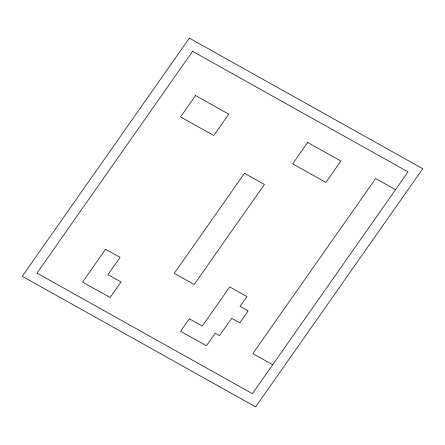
<?xml version="1.0" encoding="UTF-8"?>
<svg xmlns="http://www.w3.org/2000/svg" width="445" height="445" viewBox="0 0 445 445"><rect width="100%" height="100%" fill="white"/><g stroke="black" fill="none" stroke-linecap="round" stroke-linejoin="round"><path stroke-width="0.67" d="M395.566 189.681L375.652 178.54L252.81 353.608L272.724 364.75M189.364 38.137L22.25 276.295L255.636 406.864L422.75 168.705L189.364 38.137M192.602 51.342L36.968 273.13L252.398 393.658L408.032 171.87L192.602 51.342M195.55 95.564L180.559 116.924L213.772 135.502L228.758 114.142L195.55 95.564M105.599 249.261L82.559 282.097L110.115 297.516L121.012 281.985L107.929 274.665L120.072 257.36L105.599 249.261M244.477 173.305L174.279 273.347L194.192 284.488L264.391 184.447L244.477 173.305M307.662 142.483L292.676 163.843L325.885 182.422L340.876 161.062L307.662 142.483M189.347 318.787L180.592 331.269L206.441 345.732L215.196 333.249L219.507 335.664L231.673 318.325L239.749 322.848L248.115 310.927L240.033 306.41L246.931 296.581L229.692 286.942L202.275 326.018L189.347 318.787"/></g></svg>
